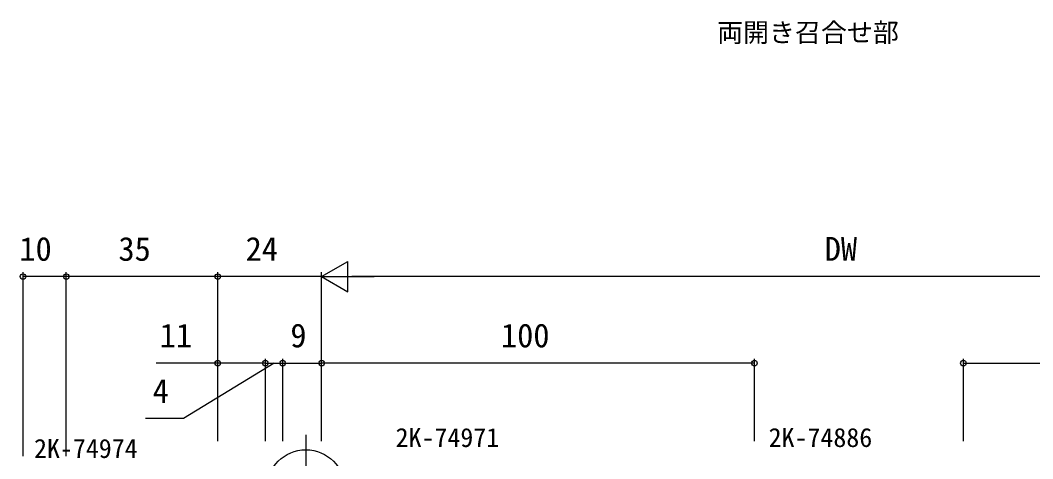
# Model space of a CAD drawing. Units: millimetres, scale not verified. Extents: x -437 to 438, y -344 to 341.
# Drawn here: x 25.4 to 259.3, y -145.8 to -44.5 of the extents above; entities that cross this region are included whole.
import ezdxf
from ezdxf.enums import TextEntityAlignment as Align

# ---------------------------------------------------------------- set-up
doc = ezdxf.new("R2010")
doc.units = ezdxf.units.MM
doc.header["$LTSCALE"] = 2
for name, color, linetype in [('0-1_USER1', 3, 'Continuous'), ('0-4_YKK_13', 4, 'Continuous'), ('0-6_YKK_D', 6, 'Continuous')]:
    doc.layers.add(name, color=color, linetype=linetype)
doc.styles.add('ＭＳ ゴシック', font='')
doc.styles.get('ＭＳ ゴシック').set_extended_font_data('MS Gothic')

msp = doc.modelspace()

# ---------------------------------------------------------------- linework, layer by layer
at = {"layer": '0-4_YKK_13'}
msp.add_line((91.363, -140.296), (91.363, -163.722), dxfattribs=at)
msp.add_circle((91.363, -152.7), 9, dxfattribs=at)
at = {"layer": '0-6_YKK_D'}
for p, q in [((95.013, -103.7), (101.075, -100.2)), ((101.075, -107.2), (101.075, -100.2)), ((26.013, -145.2), (26.013, -102.7)), ((36.013, -141.7), (36.013, -102.7)), ((36.013, -145.2), (36.013, -102.7)), ((71.013, -141.7), (71.013, -102.7)), ((71.013, -141.7), (71.013, -102.7)), ((95.013, -141.7), (95.013, -102.7)), ((95.013, -141.7), (95.013, -102.7)), ((36.013, -103.7), (26.013, -103.7)), ((71.013, -103.7), (36.013, -103.7)), ((95.013, -103.7), (71.013, -103.7)), ((95.013, -103.7), (101.075, -107.2)), ((95.013, -103.7), (107.138, -103.7)), ((336.3, -103.7), (102.013, -103.7)), ((71.013, -141.7), (71.013, -122.7)), ((82.013, -123.7), (79.463, -123.7)), ((82.013, -141.7), (82.013, -122.7)), ((82.013, -141.7), (82.013, -122.7)), ((82.013, -123.7), (86.013, -123.7)), ((82.013, -123.7), (86.013, -123.7)), ((86.013, -141.7), (86.013, -122.7)), ((86.013, -141.7), (86.013, -122.7)), ((86.013, -123.7), (95.013, -123.7)), ((86.013, -123.7), (88.563, -123.7)), ((95.013, -141.7), (95.013, -122.7)), ((95.013, -141.7), (95.013, -122.7)), ((195.013, -123.7), (95.013, -123.7)), ((195.013, -141.7), (195.013, -122.7)), ((243.3, -141.7), (243.3, -122.7)), ((243.3, -123.7), (343.3, -123.7))]:
    msp.add_line(p, q, dxfattribs=at)
for points in [[(84.013, -123.7), (63.076, -136.524), (54.346, -136.524)], [(82.013, -123.7), (71.013, -123.7), (56.75, -123.7)]]:
    msp.add_lwpolyline(points, dxfattribs=at)
for centre in [(26.013, -103.7), (36.013, -103.7), (36.013, -103.7), (71.013, -103.7), (71.013, -103.7), (71.013, -123.7), (82.013, -123.7), (82.013, -123.7), (86.013, -123.7), (86.013, -123.7), (95.013, -123.7), (95.013, -123.7), (195.013, -123.7), (243.3, -123.7)]:
    msp.add_circle(centre, 0.637, dxfattribs=at)

# ---------------------------------------------------------------- texts
at = {"layer": '0-1_USER1', "style": 'ＭＳ ゴシック'}
msp.add_text('両開き召合せ部', height=4.399, dxfattribs=at).set_placement((186.385, -50.836), align=Align.BOTTOM_LEFT)
at = {"layer": '0-6_YKK_D', "style": 'ＭＳ ゴシック'}
for s, height, p in [('10', 5.499, (25.175, -101.7)), ('35', 5.499, (48.059, -101.7)), ('24', 5.499, (77.452, -101.7)), ('DW', 5.499, (211.252, -101.7)), ('9', 5.499, (87.786, -121.7)), ('100', 5.499, (136.448, -121.7)), ('11', 5.499, (57.6, -121.7)), ('4', 5.499, (55.963, -134.524)), ('2K-74971', 4.399, (112.107, -144.4)), ('2K-74886', 4.399, (198.298, -144.4)), ('2K-74974', 4.399, (28.561, -146.923))]:
    msp.add_text(s, height=height, dxfattribs=at).set_placement(p, align=Align.BOTTOM_LEFT)

doc.saveas('drawing.dxf')
